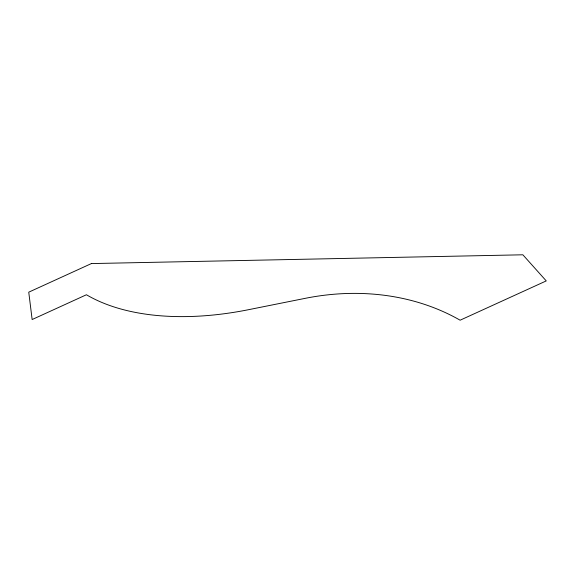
<?xml version="1.0" encoding="UTF-8"?>
<svg xmlns="http://www.w3.org/2000/svg" width="575" height="575" viewBox="0 0 575 575"><rect width="100%" height="100%" fill="white"/><g stroke="black" fill="none" stroke-linecap="round" stroke-linejoin="round"><path stroke-width="0.86" d="M91.389 263.573L28.75 292.172L32.142 319.535L86.43 294.752A240.307 133.939 -21.8 0 0 248.565 309.688L305.289 298.324A230.388 194.415 -27.9 0 1 460.122 320.203L546.25 280.909L522.862 254.797L91.389 263.573"/></g></svg>
